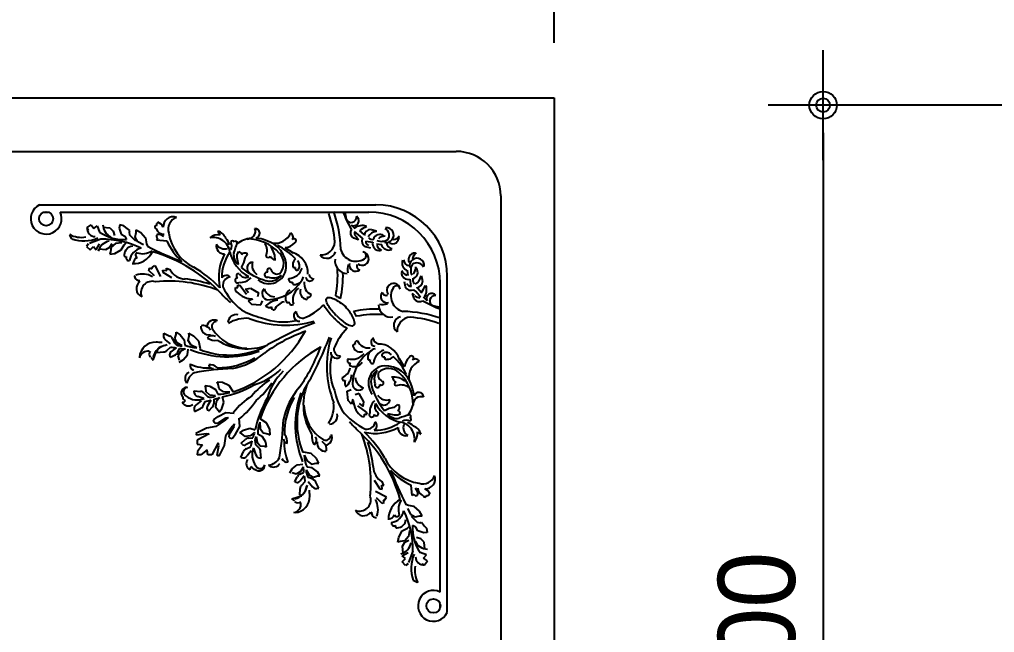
# Model space of a CAD drawing. Header units: millimetres. Extents: x 0 to 21000, y 0 to 5940.
# Drawn here: x 19839.5 to 20016.6, y 1142.3 to 1253.7 of the extents above; entities that cross this region are included whole.
import ezdxf

# ---------------------------------------------------------------- set-up
doc = ezdxf.new("R2010")
doc.units = ezdxf.units.MM
doc.layers.add('DIM', color=7, linetype='Continuous')
doc.styles.add('1', font='')
doc.styles.get('1').set_extended_font_data('Dotum')
doc.dimstyles.new('SAMOO-3', dxfattribs={"dimscale": 300, "dimtxt": 3.0005, "dimasz": 1, "dimexe": 2, "dimexo": 2, "dimgap": 1, "dimtad": 1, "dimdec": 0, "dimdsep": 46, "dimlunit": 6, "dimtxsty": '1', "dimblk1": 'DIMDOT', "dimblk2": 'DIMDOT', "dimsah": 1, "dimcen": 2.5, "dimdle": 1.5, "dimclrd": 8, "dimclre": 8, "dimclrt": 3, "dimadec": 0, "dimazin": 0, "dimtfac": 1, "dimtdec": 0, "dimtix": 1, "dimtmove": 2, "dimatfit": 3, "dimldrblk": 'DIMDOT', "dimfxl": 1, "dimtvp": 1, "dimtolj": 1, "dimtzin": 0, "dimarcsym": 0})

# ---------------------------------------------------------------- blocks, each defined once
blk = doc.blocks.new('DIMDOT')
at = {"color": 0}
blk.add_line((-2, 0), (2, 0), dxfattribs=at)
for radius in [0.5, 0.25]:
    blk.add_circle((0, 0), radius, dxfattribs=at)
blk = doc.blocks.new('*D3101')
at = {"layer": 'Defpoints', "color": 0, "transparency": 16777216}
for p in [(19743.79, 1299.04), (19743.79, 1239.39), (19936.64, 1239.39)]:
    blk.add_point(p, dxfattribs=at)
at = {"layer": 'DIM', "color": 8, "lineweight": -2, "transparency": 16777216}
for p, q in [((19743.79, 1249.39), (19743.79, 1309.04)), ((19936.64, 1249.39), (19936.64, 1309.04)), ((19931.64, 1299.04), (19748.79, 1299.04))]:
    blk.add_line(p, q, dxfattribs=at)
at = {"layer": 'DIM', "color": 8, "lineweight": -2, "transparency": 16777216, "xscale": 5, "yscale": 5, "zscale": 5, "rotation": 180}
blk.add_blockref('DIMDOT', (19743.79, 1299.04), dxfattribs=at)
at = {"layer": 'DIM', "color": 8, "lineweight": -2, "transparency": 16777216, "xscale": 5, "yscale": 5, "zscale": 5}
blk.add_blockref('DIMDOT', (19936.64, 1299.04), dxfattribs=at)
at = {"layer": 'DIM', "color": 3, "transparency": 16777216, "insert": (19840.21, 1311.05), "char_height": 14, "attachment_point": 5, "style": '1'}
blk.add_mtext('\\A1;600', dxfattribs=at)
blk = doc.blocks.new('*D3108')
at = {"layer": 'Defpoints', "color": 0, "transparency": 16777216}
for p in [(20045.14, 1238.09), (19985.49, 1045.23), (20045.14, 1045.23)]:
    blk.add_point(p, dxfattribs=at)
at = {"layer": 'DIM', "color": 8, "lineweight": -2, "transparency": 16777216}
for p, q in [((20035.14, 1238.09), (19975.49, 1238.09)), ((19985.49, 1233.09), (19985.49, 1050.23)), ((20035.14, 1045.23), (19975.49, 1045.23))]:
    blk.add_line(p, q, dxfattribs=at)
at = {"layer": 'DIM', "color": 8, "lineweight": -2, "transparency": 16777216, "xscale": 5, "yscale": 5, "zscale": 5}
for p, rotation in [((19985.49, 1238.09), 90), ((19985.49, 1045.23), 270)]:
    blk.add_blockref('DIMDOT', p, dxfattribs=dict(at, rotation=rotation))
at = {"layer": 'DIM', "color": 3, "transparency": 16777216, "insert": (19973.48, 1141.66), "char_height": 14, "attachment_point": 5, "rotation": 90, "style": '1'}
blk.add_mtext('\\A1;600', dxfattribs=at)

msp = doc.modelspace()

# ---------------------------------------------------------------- linework, layer by layer
at = {"color": 7}
for p, q in [((19742.38, 1239.39), (19936.64, 1239.39)), ((19936.64, 1239.39), (19936.64, 1045.13)), ((19760.18, 1229.68), (19918.84, 1229.68)), ((19926.93, 1221.59), (19926.93, 1062.94)), ((19843.11, 1219.97), (19904.27, 1219.97)), ((19843.96, 1218.67), (19844.74, 1218.67)), ((19846.87, 1218.67), (19902.97, 1218.67)), ((19898.59, 1218.72), (19898.85, 1217.37)), ((19899.81, 1215.54), (19898.85, 1217.37)), ((19851.8, 1215.85), (19852.53, 1216.35)), ((19852.02, 1215.34), (19851.8, 1215.85)), ((19852.53, 1216.35), (19853.03, 1215.66)), ((19853.03, 1215.66), (19853.6, 1216.18)), ((19853.6, 1216.18), (19854.02, 1215.02)), ((19854.66, 1215.92), (19855.95, 1215.77)), ((19855.95, 1215.77), (19856.53, 1215.18)), ((19856.53, 1215.18), (19856.74, 1214.4)), ((19857.71, 1216.33), (19857.63, 1215.75)), ((19857.63, 1215.75), (19857.98, 1214.65)), ((19858.45, 1216.18), (19857.71, 1216.33)), ((19858.8, 1215.83), (19858.45, 1216.18)), ((19859.55, 1215.32), (19858.8, 1215.83)), ((19859.47, 1215.08), (19859.55, 1215.32)), ((19859.55, 1214.49), (19859.47, 1215.08)), ((19860.73, 1215.42), (19861.56, 1214.95)), ((19860.73, 1214.96), (19860.73, 1215.42)), ((19899.87, 1216.24), (19900.43, 1215.67)), ((19901.25, 1215.26), (19902.08, 1214.56)), ((19904.34, 1215.2), (19903.43, 1215.46)), ((19903.85, 1215.06), (19904.34, 1215.2)), ((19849.03, 1213.8), (19848.67, 1214.48)), ((19854.28, 1213.73), (19852.2, 1212.94)), ((19857.98, 1214.65), (19858.65, 1214.26)), ((19858.65, 1214.26), (19858.96, 1213.67)), ((19860.64, 1213.4), (19859.55, 1214.49)), ((19860.5, 1214.12), (19860.73, 1214.96)), ((19861.03, 1213.27), (19860.5, 1214.12)), ((19861.56, 1214.95), (19862.41, 1213.97)), ((19862.41, 1213.97), (19862.56, 1212.91)), ((19864.57, 1213.96), (19864.4, 1213.61)), ((19864.4, 1213.61), (19866.29, 1213.44)), ((19901.12, 1213.6), (19900.23, 1213.92)), ((19900.8, 1214.01), (19901.12, 1213.6)), ((19902.41, 1213.4), (19903.7, 1213.2)), ((19852, 1212.87), (19851.7, 1212.39)), ((19851.7, 1212.39), (19852.34, 1211.79)), ((19852.34, 1211.79), (19852.95, 1212.39)), ((19852.95, 1212.39), (19853.42, 1211.79)), ((19853.42, 1211.79), (19854.02, 1212.87)), ((19853.93, 1211.98), (19855.22, 1211.83)), ((19855.22, 1211.83), (19855.93, 1212.26)), ((19855.93, 1212.26), (19856.32, 1212.96)), ((19856.15, 1212.3), (19856.07, 1211.43)), ((19856.93, 1212.92), (19856.15, 1212.3)), ((19856.85, 1211.16), (19857.99, 1211.79)), ((19858.07, 1213.08), (19856.93, 1212.92)), ((19857.99, 1211.79), (19858.5, 1212.73)), ((19858.5, 1212.73), (19858.85, 1213.08)), ((19862.04, 1212.73), (19861.03, 1213.27)), ((19862.56, 1212.91), (19862.78, 1212.46)), ((19887.74, 1212.23), (19889.25, 1211.28)), ((19903.31, 1212.12), (19902.39, 1212.34)), ((19904.36, 1212.86), (19905.32, 1212.76)), ((19856.07, 1211.43), (19855.91, 1211)), ((19855.91, 1211), (19856.85, 1211.16)), ((19879.06, 1210.96), (19879.33, 1211.47)), ((19879.06, 1210.34), (19879.06, 1210.96)), ((19879.29, 1209.14), (19879.06, 1210.34)), ((19879.33, 1211.47), (19879.8, 1211.23)), ((19879.8, 1211.23), (19879.87, 1210.96)), ((19879.87, 1210.96), (19880.22, 1211.27)), ((19880.22, 1211.27), (19880.77, 1211.27)), ((19880.42, 1210.26), (19880.22, 1209.41)), ((19880.88, 1210.88), (19880.42, 1210.26)), ((19880.77, 1211.27), (19880.88, 1210.88)), ((19863.03, 1208.07), (19863.11, 1208.51)), ((19864.03, 1207.05), (19863.03, 1208.07)), ((19863.11, 1208.51), (19863.55, 1208.37)), ((19863.55, 1208.37), (19863.65, 1208.64)), ((19863.65, 1208.64), (19864.1, 1208.95)), ((19864.1, 1208.95), (19865.15, 1206.96)), ((19865.57, 1208.12), (19866.26, 1208.07)), ((19865.62, 1207.7), (19865.57, 1208.12)), ((19866.21, 1208.46), (19866.93, 1208.16)), ((19866.26, 1208.07), (19866.21, 1208.46)), ((19880.22, 1209.41), (19879.8, 1208.59)), ((19910.11, 1207.11), (19910.01, 1208.07)), ((19867.17, 1206.72), (19865.62, 1207.7)), ((19910.65, 1205.16), (19910.45, 1206.45)), ((19912.31, 1206.6), (19912.45, 1207.1)), ((19912.45, 1207.1), (19912.71, 1206.19)), ((19917.22, 1145.87), (19917.22, 1207.02)), ((19878.69, 1204.55), (19878.8, 1204.96)), ((19878.8, 1204.96), (19879.16, 1204.95)), ((19879.16, 1205.41), (19879.57, 1205.3)), ((19879.16, 1204.95), (19879.16, 1205.41)), ((19879.57, 1205.3), (19880.73, 1203.75)), ((19880.55, 1204.68), (19881.45, 1204.83)), ((19881.14, 1203.99), (19880.55, 1204.68)), ((19881.45, 1204.83), (19882.91, 1203.98)), ((19909.36, 1206.06), (19909.59, 1205.14)), ((19912.51, 1204), (19911.81, 1204.83)), ((19915.92, 1149.62), (19915.92, 1205.72)), ((19881.89, 1202.81), (19881.02, 1202.56)), ((19882.91, 1203.98), (19882.73, 1203.24)), ((19911.25, 1203.55), (19910.85, 1203.87)), ((19910.85, 1203.87), (19911.17, 1202.98)), ((19913.49, 1202.62), (19912.92, 1203.18)), ((19881.02, 1202.56), (19881.68, 1201.94)), ((19881.68, 1201.94), (19883.37, 1201.81)), ((19883.37, 1201.81), (19883.63, 1202.52)), ((19912.79, 1202.56), (19914.62, 1201.6)), ((19915.96, 1201.34), (19914.62, 1201.6)), ((19865.73, 1196.61), (19865.75, 1196.66)), ((19865.75, 1196.66), (19866.83, 1196.13)), ((19867.3, 1195.64), (19867.65, 1194.83)), ((19867.74, 1195.68), (19867.98, 1196.42)), ((19868.17, 1194.88), (19867.74, 1195.68)), ((19867.98, 1196.42), (19868, 1196.83)), ((19868, 1196.83), (19868.72, 1196.37)), ((19868.72, 1196.37), (19869.44, 1195.46)), ((19870.12, 1195.33), (19870.31, 1196.17)), ((19870.31, 1196.17), (19870.29, 1196.63)), ((19870.29, 1196.63), (19871.14, 1196.2)), ((19871.14, 1196.2), (19872.03, 1195.26)), ((19866.31, 1194.51), (19865.18, 1194.17)), ((19866.93, 1194.72), (19866.01, 1195.47)), ((19866.3, 1193.52), (19866.93, 1194.13)), ((19867.96, 1193.99), (19867.02, 1193.25)), ((19869.05, 1194.36), (19868.17, 1194.88)), ((19868.29, 1193.21), (19868.59, 1193.88)), ((19869.63, 1193.82), (19868.74, 1193.3)), ((19869.44, 1195.46), (19869.54, 1194.5)), ((19870.68, 1194.49), (19870.12, 1195.33)), ((19871.72, 1194), (19870.68, 1194.49)), ((19872.03, 1195.26), (19872.3, 1193.84)), ((19863.43, 1192.31), (19863.79, 1191.76)), ((19863.79, 1191.76), (19864.37, 1193.47)), ((19864.48, 1193.17), (19865.69, 1193.25)), ((19864.48, 1193.22), (19864.48, 1193.17)), ((19866.82, 1192.49), (19866.9, 1192.3)), ((19866.9, 1192.3), (19867.82, 1192.73)), ((19868.74, 1193.3), (19868.3, 1192.52)), ((19868.3, 1192.52), (19868.53, 1191.77)), ((19869.27, 1191.81), (19870.01, 1192.72)), ((19870.01, 1192.72), (19870.12, 1193.73)), ((19868.54, 1191.36), (19869.27, 1191.81)), ((19909.48, 1190.49), (19908.53, 1192)), ((19873.23, 1187.16), (19874.07, 1187)), ((19873.36, 1186.76), (19873.23, 1187.16)), ((19873.42, 1185.99), (19873.36, 1186.76)), ((19874.07, 1187), (19875.09, 1186.41)), ((19875.62, 1187.4), (19875.43, 1187.82)), ((19875.43, 1187.82), (19876.38, 1187.73)), ((19875.76, 1186.55), (19875.62, 1187.4)), ((19876.38, 1187.73), (19877.56, 1187.19)), ((19877.56, 1187.19), (19878.34, 1185.98)), ((19871.21, 1186.11), (19871.21, 1186.16)), ((19871.21, 1186.16), (19872.41, 1186.07)), ((19873.02, 1184.8), (19871.89, 1185.15)), ((19873.02, 1185.79), (19873.65, 1185.17)), ((19874.11, 1185.41), (19873.42, 1185.99)), ((19875.13, 1185.25), (19874.11, 1185.41)), ((19875.09, 1186.41), (19875.53, 1185.56)), ((19875.87, 1184.97), (19875.23, 1184.16)), ((19876.59, 1185.98), (19875.76, 1186.55)), ((19876.63, 1184.08), (19876.36, 1185.06)), ((19877.74, 1185.91), (19876.59, 1185.98)), ((19899.06, 1186.12), (19899.77, 1186.39)), ((19899.19, 1184.43), (19899.06, 1186.12)), ((19901.23, 1185.67), (19900.49, 1185.48)), ((19902.07, 1184.2), (19901.23, 1185.67)), ((19872.53, 1184.37), (19871.6, 1183.64)), ((19872.89, 1183.45), (19873.25, 1184.25)), ((19874.25, 1184.5), (19873.65, 1183.46)), ((19873.9, 1182.54), (19874.59, 1183.29)), ((19874.85, 1183.9), (19874.88, 1184.64)), ((19875.23, 1184.16), (19875.12, 1183.26)), ((19875.12, 1183.26), (19875.6, 1182.65)), ((19876.28, 1182.96), (19876.63, 1184.08)), ((19899.81, 1183.77), (19899.19, 1184.43)), ((19900.05, 1184.65), (19899.81, 1183.77)), ((19902.55, 1182.32), (19901, 1183.48)), ((19901.23, 1183.89), (19901.93, 1183.3)), ((19901.93, 1183.3), (19902.07, 1184.2)), ((19907.51, 1183.17), (19906.66, 1182.98)), ((19908.13, 1183.64), (19907.51, 1183.17)), ((19908.52, 1183.52), (19908.13, 1183.64)), ((19908.52, 1182.98), (19908.52, 1183.52)), ((19871.31, 1182.5), (19871.33, 1182.45)), ((19871.33, 1182.45), (19872.42, 1182.97)), ((19873.75, 1182.68), (19873.9, 1182.54)), ((19874.77, 1180.91), (19875.57, 1181.49)), ((19875.57, 1181.49), (19876.97, 1182.27)), ((19875.6, 1182.65), (19875.77, 1182.28)), ((19875.77, 1182.28), (19876.28, 1182.96)), ((19876.97, 1182.27), (19878.49, 1182.14)), ((19901.79, 1181.44), (19902.2, 1181.55)), ((19902.2, 1181.91), (19902.66, 1181.92)), ((19902.2, 1181.55), (19902.2, 1181.91)), ((19902.66, 1181.92), (19902.55, 1182.32)), ((19906.66, 1182.98), (19905.84, 1182.55)), ((19906.38, 1182.04), (19907.59, 1181.81)), ((19907.59, 1181.81), (19908.21, 1181.81)), ((19908.21, 1182.63), (19908.52, 1182.98)), ((19908.48, 1182.55), (19908.21, 1182.63)), ((19908.21, 1181.81), (19908.72, 1182.08)), ((19908.72, 1182.08), (19908.48, 1182.55)), ((19875.19, 1179.68), (19873.47, 1179.42)), ((19874.86, 1180.46), (19874.77, 1180.91)), ((19875.06, 1180.26), (19874.86, 1180.46)), ((19875.51, 1180.33), (19875.06, 1180.26)), ((19876.93, 1180.9), (19875.19, 1179.68)), ((19875.51, 1180.33), (19876.97, 1181.27)), ((19876.93, 1180.9), (19877.45, 1181.33)), ((19878.15, 1179.68), (19876.93, 1177.94)), ((19876.97, 1181.27), (19877.45, 1181.33)), ((19877.57, 1178.26), (19878.51, 1179.72)), ((19878.15, 1179.68), (19878.58, 1180.2)), ((19878.51, 1179.72), (19878.58, 1180.2)), ((19878.74, 1178.33), (19879.52, 1179.72)), ((19879.52, 1179.72), (19879.39, 1181.24)), ((19883.16, 1180.49), (19883.23, 1179.34)), ((19884.44, 1180.31), (19883.22, 1181.09)), ((19884.98, 1179.13), (19884.44, 1180.31)), ((19873.47, 1179.42), (19871.53, 1178.45)), ((19871.53, 1178.45), (19871.72, 1178.16)), ((19871.72, 1178.16), (19873.41, 1178.45)), ((19873.96, 1178.35), (19871.79, 1177.19)), ((19873.41, 1178.45), (19873.96, 1178.35)), ((19876.93, 1177.94), (19876.67, 1176.22)), ((19877.57, 1178.26), (19877.51, 1177.81)), ((19878.16, 1177.52), (19878.74, 1178.33)), ((19879.52, 1178.52), (19880.21, 1179.03)), ((19879.9, 1178.36), (19879.52, 1178.52)), ((19880.51, 1177.87), (19879.9, 1178.36)), ((19880.21, 1179.03), (19881.33, 1179.38)), ((19881.4, 1177.98), (19880.51, 1177.87)), ((19881.33, 1179.38), (19882.31, 1179.11)), ((19882.22, 1178.62), (19881.4, 1177.98)), ((19882.5, 1177.89), (19882.66, 1176.87)), ((19883.66, 1177.84), (19882.81, 1178.28)), ((19883.23, 1179.34), (19883.79, 1178.52)), ((19883.79, 1178.52), (19884.65, 1178.37)), ((19884.65, 1178.37), (19885.07, 1178.19)), ((19885.07, 1178.19), (19884.98, 1179.13)), ((19871.79, 1177.19), (19871.79, 1176.47)), ((19871.79, 1176.47), (19872.73, 1176.34)), ((19872.73, 1176.34), (19871.82, 1175.18)), ((19875.6, 1176.71), (19874.43, 1174.54)), ((19875.41, 1174.47), (19875.7, 1176.16)), ((19875.7, 1176.16), (19875.6, 1176.71)), ((19876.67, 1176.22), (19875.7, 1174.28)), ((19877.51, 1177.81), (19877.7, 1177.61)), ((19877.7, 1177.61), (19878.16, 1177.52)), ((19879.79, 1176.65), (19880.53, 1177.34)), ((19879.93, 1176.51), (19879.79, 1176.65)), ((19881.75, 1177), (19880.71, 1176.41)), ((19881.15, 1177.6), (19881.88, 1177.63)), ((19883.04, 1175.78), (19882.41, 1176.4)), ((19882.66, 1176.87), (19883.24, 1176.17)), ((19883.24, 1176.17), (19884.01, 1176.12)), ((19884.25, 1176.83), (19883.66, 1177.84)), ((19884.01, 1176.12), (19884.4, 1175.98)), ((19884.4, 1175.98), (19884.25, 1176.83)), ((19871.82, 1175.18), (19871.77, 1174.52)), ((19872.43, 1174.57), (19871.77, 1174.52)), ((19873.59, 1175.48), (19872.43, 1174.57)), ((19873.72, 1174.54), (19873.59, 1175.48)), ((19874.43, 1174.54), (19873.72, 1174.54)), ((19875.7, 1174.28), (19875.41, 1174.47)), ((19879.7, 1174.08), (19880.22, 1175.17)), ((19880.7, 1175.64), (19881.5, 1176)), ((19881.62, 1175.28), (19880.89, 1174.35)), ((19882.04, 1175.78), (19882.39, 1174.64)), ((19883.41, 1173.96), (19883.32, 1175.17)), ((19892.5, 1174.78), (19891.09, 1175.06)), ((19891.25, 1174.47), (19891.74, 1173.43)), ((19893.44, 1173.89), (19892.5, 1174.78)), ((19879.75, 1174.06), (19879.7, 1174.08)), ((19883.36, 1173.96), (19883.41, 1173.96)), ((19889.06, 1172.02), (19889.96, 1172.76)), ((19889.96, 1172.76), (19890.98, 1172.87)), ((19891.74, 1173.43), (19892.57, 1172.87)), ((19892.57, 1172.87), (19893.42, 1173.06)), ((19893.42, 1173.06), (19893.88, 1173.04)), ((19893.88, 1173.04), (19893.44, 1173.89)), ((19888.61, 1171.29), (19889.06, 1172.02)), ((19889.76, 1171.05), (19889.02, 1171.28)), ((19890.55, 1171.49), (19889.76, 1171.05)), ((19890.46, 1171.04), (19891.13, 1171.34)), ((19891.07, 1172.39), (19890.55, 1171.49)), ((19891.6, 1171.81), (19892.13, 1170.92)), ((19892.7, 1172.19), (19891.75, 1172.29)), ((19892.13, 1170.92), (19892.93, 1170.49)), ((19893.62, 1171.47), (19892.7, 1172.19)), ((19894.08, 1170.75), (19893.62, 1171.47)), ((19889.55, 1169.65), (19889.98, 1170.57)), ((19889.73, 1169.57), (19889.55, 1169.65)), ((19891.24, 1170.71), (19890.5, 1169.77)), ((19890.77, 1169.05), (19891.38, 1169.69)), ((19891.76, 1169.06), (19891.42, 1167.93)), ((19891.97, 1169.68), (19892.71, 1168.76)), ((19892.89, 1170.05), (19892.08, 1170.4)), ((19892.93, 1170.49), (19893.67, 1170.73)), ((19893.91, 1168.5), (19893.37, 1169.59)), ((19893.67, 1170.73), (19894.08, 1170.75)), ((19903.96, 1169.93), (19904.95, 1168.37)), ((19905.37, 1168.32), (19905.32, 1169.01)), ((19905.32, 1169.01), (19905.71, 1168.96)), ((19905.71, 1168.96), (19905.4, 1169.69)), ((19910.86, 1167.16), (19910.69, 1169.04)), ((19890.42, 1167.24), (19890.5, 1168.44)), ((19890.47, 1167.23), (19890.42, 1167.24)), ((19893.86, 1168.48), (19893.91, 1168.5)), ((19906.2, 1166.85), (19904.21, 1167.91)), ((19904.95, 1168.37), (19905.37, 1168.32)), ((19911.2, 1167.33), (19910.86, 1167.16)), ((19889, 1166.54), (19890.72, 1167.12)), ((19889.55, 1166.18), (19889, 1166.54)), ((19904.3, 1166.79), (19905.32, 1165.78)), ((19905.32, 1165.78), (19905.76, 1165.86)), ((19905.61, 1166.3), (19905.89, 1166.4)), ((19905.76, 1165.86), (19905.61, 1166.3)), ((19905.89, 1166.4), (19906.2, 1166.85)), ((19910.16, 1165.32), (19909.71, 1165.53)), ((19909.98, 1164.79), (19910.51, 1163.78)), ((19911.22, 1165.16), (19910.16, 1165.32)), ((19910.51, 1163.78), (19911.37, 1163.26)), ((19912.2, 1164.31), (19911.22, 1165.16)), ((19912.67, 1163.48), (19912.2, 1164.31)), ((19910.64, 1163.4), (19911.74, 1162.3)), ((19911.37, 1163.26), (19912.21, 1163.48)), ((19911.74, 1162.3), (19912.33, 1162.22)), ((19912.21, 1163.48), (19912.67, 1163.48)), ((19912.33, 1162.22), (19912.56, 1162.3)), ((19912.56, 1162.3), (19913.07, 1161.56)), ((19908.41, 1159.61), (19909.03, 1160.74)), ((19909.03, 1160.74), (19909.98, 1161.25)), ((19909.98, 1161.25), (19910.33, 1161.6)), ((19910.33, 1160.82), (19910.17, 1159.68)), ((19911.51, 1161.4), (19910.92, 1161.71)), ((19911.9, 1160.73), (19911.51, 1161.4)), ((19912.99, 1160.38), (19911.9, 1160.73)), ((19913.58, 1160.46), (19912.99, 1160.38)), ((19913.07, 1161.56), (19913.43, 1161.2)), ((19913.43, 1161.2), (19913.58, 1160.46)), ((19908.25, 1158.67), (19908.41, 1159.61)), ((19908.68, 1158.82), (19908.25, 1158.67)), ((19909.54, 1158.9), (19908.68, 1158.82)), ((19909.07, 1157.98), (19909.5, 1158.68)), ((19909.5, 1158.68), (19910.21, 1159.07)), ((19910.17, 1159.68), (19909.54, 1158.9)), ((19912.43, 1159.28), (19911.65, 1159.5)), ((19913.02, 1158.7), (19912.43, 1159.28)), ((19913.17, 1157.41), (19913.02, 1158.7)), ((19909.04, 1156.17), (19910.11, 1156.77)), ((19909.23, 1156.68), (19909.07, 1157.98)), ((19910.98, 1157.03), (19910.19, 1154.96)), ((19913.43, 1156.35), (19912.27, 1156.77)), ((19909.64, 1155.7), (19909.04, 1156.17)), ((19909.04, 1155.09), (19909.64, 1155.7)), ((19909.64, 1154.45), (19909.04, 1155.09)), ((19912.9, 1155.79), (19913.43, 1156.35)), ((19913.6, 1155.29), (19912.9, 1155.79)), ((19913.1, 1154.55), (19913.6, 1155.29)), ((19910.11, 1154.75), (19909.64, 1154.45)), ((19912.59, 1154.77), (19913.1, 1154.55)), ((19911.05, 1151.78), (19911.73, 1151.42)), ((19915.92, 1146.71), (19915.92, 1147.49))]:
    msp.add_line(p, q, dxfattribs=at)
for points in [[(19897.1, 1199.86, -0.025461), (19896.25, 1200.76, -0.042817), (19895.59, 1201.68, -0.085124), (19895.22, 1202.64, -0.237745), (19895.32, 1203.02, -0.237745)], [(19895.32, 1203.02, -0.237745), (19895.69, 1203.16, -0.085124), (19896.68, 1202.88, -0.042817), (19897.66, 1202.31, -0.027703), (19898.72, 1201.48, -0.031588)], [(19896.96, 1203.46, -0.035102), (19897.85, 1202.96, -0.031588)], [(19896.66, 1199.39, -0.025461), (19895.76, 1200.34, -0.042817), (19895.03, 1201.35, -0.03531), (19894.8, 1201.82, -0.237745)], [(19900.27, 1198.08, 0.237745), (19900.4, 1198.44, 0.085124), (19900.13, 1199.43, 0.042817), (19899.56, 1200.42, 0.027703), (19898.72, 1201.48, 0.031588)], [(19896.64, 1199.41, 0.025461), (19897.58, 1198.51, 0.042817), (19898.6, 1197.78, 0.03531), (19899.06, 1197.55, 0.237745)], [(19897.1, 1199.86, 0.025461), (19898, 1199, 0.042817), (19898.93, 1198.34, 0.085124), (19899.89, 1197.97, 0.237745), (19900.27, 1198.08, 0.237745)], [(19900.71, 1199.71, 0.035102), (19900.21, 1200.6, 0.031588)]]:
    msp.add_lwpolyline(points, format="xyb", dxfattribs=at)
for centre in [(19844.35, 1217.45), (19914.7, 1147.1)]:
    msp.add_circle(centre, 1.28, dxfattribs=at)
for centre, radius, start, end in [((19918.84, 1221.59), 8.09, 0, 90), ((19844.35, 1217.45), 2.8, 116.1349, 25.8376), ((19876.24, 1211.48), 21.62, 1.212, 19.6216), ((19905.87, 1221.09), 7.94, 197.7452, 209.0467), ((19902.97, 1205.72), 12.95, 0, 90), ((19904.27, 1207.02), 12.95, 0, 90), ((19863.94, 1215.15), 1.83, 24.1821, 67.059), ((19867.41, 1215.99), 1.8, 70.5153, 182.8523), ((19868.84, 1215.52), 2.32, 110.9783, 197.1326), ((19876.24, 1211.48), 20.65, 4.8554, 19.6216), ((19899.75, 1217.77), 0.987, 204.0933, 6.4847), ((19900.21, 1217.11), 0.936, 240.8899, 56.0813), ((19853.23, 1215.66), 1.44, 172.2814, 272.1843), ((19857.27, 1216.47), 2.62, 182.2015, 243.8437), ((19864.4, 1215.91), 0.291, 81.9221, 260.3943), ((19865.79, 1216.15), 1.53, 200.0008, 269.1854), ((19864.78, 1216.41), 0.374, 111.7374, 215.3897), ((19874.95, 1213.08), 2.2, 20.0746, 74.2899), ((19877.76, 1216.2), 2.43, 204.3993, 222.8438), ((19880.95, 1215.18), 1.42, 265.6823, 20.662), ((19882.26, 1214.79), 0.892, 286.3439, 88.7078), ((19900.84, 1214.91), 1.21, 148.4039, 235.9001), ((19901.83, 1213.5), 2.71, 74.4346, 123.2657), ((19893.88, 1206), 11.2, 44.9431, 54.5899), ((19907.45, 1205.81), 11.31, 115.5494, 123.263), ((19903.36, 1214.3), 1.21, 88.669, 176.1652), ((19904.62, 1213.26), 1.96, 98.1679, 153.0876), ((19906.16, 1214.47), 1.34, 255.0183, 96.201), ((19905.31, 1214.43), 1.37, 324.1101, 63.5296), ((19850.77, 1218.66), 4.6, 241.4769, 280.1984), ((19851.19, 1219.75), 6.33, 250.0111, 293.9117), ((19856.34, 1210.83), 2.62, 102.4074, 164.0496), ((19858.48, 1221.62), 7.96, 235.9955, 273.4798), ((19854.48, 1197.51), 16.22, 63.9571, 90.712), ((19864.74, 1214.29), 0.374, 139.3955, 243.0478), ((19864.58, 1212.78), 1.83, 51.8402, 94.7171), ((19876.04, 1217.66), 10.63, 203.355, 228.6425), ((19874.94, 1216.15), 8.42, 188.9771, 243.3393), ((19875.68, 1212.02), 2.54, 83.4225, 128.9605), ((19874.66, 1210.92), 3.13, 10.2269, 100.5412), ((19875.22, 1212.04), 2.54, 15.6627, 45.0708), ((19878.22, 1213.12), 0.316, 10.7843, 169.2157), ((19878.8, 1213.07), 0.283, 358.5043, 157.3062), ((19882.18, 1208.72), 5.22, 96.7406, 127.268), ((19880.88, 1205.85), 7.92, 42.6281, 90.2708), ((19882.18, 1208.72), 5.22, 66.5207, 86.444), ((19882.97, 1208.67), 5.01, 358.3117, 75.0024), ((19885.9, 1216.13), 3.15, 262.0313, 336.3862), ((19888.36, 1214.13), 0.853, 327.3759, 59.9667), ((19889.38, 1213.45), 0.383, 292.3509, 143.3991), ((19901.36, 1214.93), 1.01, 177.29, 234.8932), ((19902.9, 1213.39), 1.21, 154.3454, 241.8416), ((19903.41, 1213.46), 1.01, 183.2315, 240.8347), ((19903.62, 1214.63), 0.945, 219.0615, 285.5087), ((19904.96, 1213.41), 1.2, 50.6066, 165.8247), ((19905.31, 1215.55), 2.21, 246.7439, 300.7521), ((19905.79, 1212.74), 1.52, 84.2323, 135.159), ((19907.26, 1214.11), 1.2, 245.1013, 0.3194), ((19907.26, 1215.18), 1.52, 275.7669, 326.6936), ((19860.21, 1210.78), 1.69, 96.1517, 176.6244), ((19862.17, 1209.45), 2.7, 102.1622, 171.1543), ((19861.85, 1214.27), 3.17, 251.8105, 303.1657), ((19889.77, 1264.71), 58.82, 242.6747, 249.3402), ((19876.68, 1212.48), 1.43, 167.0054, 273.3531), ((19876.78, 1213.73), 1.75, 212.1277, 287.7292), ((19876.53, 1212.5), 1.54, 333.8119, 26.1881), ((19844.32, 1223.87), 36.4, 339.6817, 342.7185), ((19881.85, 1211.59), 2.64, 339.208, 30.5632), ((19882.75, 1210.18), 3.19, 354.2388, 41.2622), ((19882.07, 1203.36), 10.17, 41.9156, 64.7543), ((19887.42, 1215.08), 2.9, 277.1255, 316.6946), ((19894.28, 1213.4), 2.53, 266.3369, 356.2035), ((19900.64, 1212.58), 2.86, 192.9158, 302.018), ((19904.86, 1212.88), 1.2, 164.686, 279.9041), ((19905.91, 1213.06), 1.52, 195.3517, 246.2783), ((19906.63, 1213.22), 1.46, 197.5168, 290.6716), ((19907.24, 1213.11), 1.07, 185.9877, 269.4816), ((19858.79, 1210.81), 0.274, 164.4273, 309.2973), ((19859.37, 1210.33), 0.487, 146.335, 286.7171), ((19860.21, 1213.12), 3.83, 266.8414, 333.9325), ((19861.33, 1209.31), 1.15, 111.5965, 180.5644), ((19861.06, 1210.83), 0.471, 115.5076, 250.3931), ((19856.35, 1185.36), 27.08, 42.5495, 74.3503), ((19884.35, 1206.86), 8.66, 151.0621, 192.9991), ((19884.46, 1206.79), 8.19, 145.091, 180.559), ((19884.17, 1212.76), 6.56, 191.3311, 242.4869), ((19880.43, 1210.81), 2.02, 167.7721, 235.6477), ((19884.68, 1210.8), 0.393, 202.905, 337.7905), ((19885.96, 1210.97), 0.961, 198.9939, 267.9618), ((19884.82, 1209.32), 2.68, 316.9749, 45.0178), ((19887.93, 1207.5), 3.99, 357.9715, 72.6463), ((19890.46, 1209.14), 1.31, 129.5735, 184.0842), ((19889.21, 1208.92), 1.19, 324.4574, 49.5474), ((19895.37, 1211.81), 1.56, 217.1435, 346.747), ((19899.09, 1209.75), 2.27, 171.1982, 268.5296), ((19901.73, 1210.2), 1.22, 230.4125, 81.4628), ((19901.84, 1210.74), 0.665, 298.1839, 84.2619), ((19910.47, 1209.39), 1.46, 159.3284, 252.4832), ((19910.36, 1209.99), 1.07, 180.5184, 264.0123), ((19911.36, 1210.01), 1.2, 89.6806, 204.8987), ((19911.71, 1208.92), 1.34, 353.799, 194.9817), ((19912.43, 1210.01), 1.52, 123.3064, 174.2331), ((19869.84, 1209.97), 3.49, 211.5146, 266.213), ((19861.56, 1191.47), 19.66, 43.1277, 60.7481), ((19887.75, 1218.14), 12.43, 230.1944, 253.9507), ((19881.98, 1208.46), 1.13, 97.1487, 234.7715), ((19883.77, 1209.01), 2.02, 163.2603, 235.6895), ((19884.82, 1208.81), 3.17, 231.2028, 354.8429), ((19884.88, 1208.01), 0.402, 55.751, 226.0613), ((19886.3, 1208.62), 1.22, 192.8451, 292.9638), ((19888.26, 1209.28), 2.7, 273.8511, 342.8432), ((19889.48, 1208.91), 0.349, 156.8289, 296.3792), ((19889.92, 1208.43), 0.331, 149.4765, 321.5614), ((19876.66, 1207.27), 20.65, 349.379, 3.027), ((19904.26, 1208.19), 5.14, 169.3404, 186.087), ((19900.56, 1209.03), 1.14, 166.8543, 311.6981), ((19901.44, 1208.84), 0.672, 155.3425, 259.3491), ((19910.31, 1208.67), 1.52, 203.7217, 254.6483), ((19912.8, 1208.06), 2.21, 149.2479, 203.2561), ((19911.68, 1208.06), 1.37, 26.4704, 125.8899), ((19910.66, 1207.71), 1.2, 284.1753, 39.3934), ((19909.98, 1208.54), 1.52, 314.841, 5.7677), ((19861.22, 1207.02), 0.794, 171.5294, 280.0216), ((19861.89, 1203.83), 3.56, 60.0636, 110.1315), ((19860.03, 1207.29), 1.69, 309.1667, 321.891), ((19866.5, 1181.18), 25.54, 72.7187, 83.2278), ((19877.09, 1206.19), 0.97, 45, 149.55), ((19878.01, 1205.31), 1.58, 98.6325, 187.9618), ((19879.12, 1206.25), 0.455, 90.5277, 309.3483), ((19879.31, 1207.06), 0.402, 70.4945, 240.8049), ((19879.63, 1208.55), 2.66, 265.1513, 317.1494), ((19880.53, 1208), 1.22, 207.5887, 300.2948), ((19884.49, 1207.28), 0.455, 75.7841, 294.6047), ((19884.98, 1208.73), 2.62, 255.2564, 324.7522), ((19885.57, 1209.37), 2.66, 250.4077, 305.8525), ((19888.89, 1206.4), 0.487, 158.2883, 298.6704), ((19889.42, 1207.2), 1.69, 268.381, 348.8537), ((19892.28, 1206.88), 0.761, 184.5787, 340.9239), ((19893.17, 1207.64), 1.16, 194.8776, 254.3105), ((19876.66, 1207.27), 21.62, 348.5121, 0.9324), ((19910.13, 1207.61), 1.2, 170.0959, 285.314), ((19911.88, 1206.37), 0.945, 164.4913, 230.9385), ((19910.51, 1207.37), 1.96, 296.9124, 351.8321), ((19862.32, 1204.76), 1.59, 125.862, 247.92), ((19863.6, 1204.05), 2.03, 73.0724, 202.1314), ((19866.61, 1181.21), 24.9, 68.9644, 95.5584), ((19887.3, 1210.35), 12.06, 205.8547, 231.7216), ((19881.78, 1206.66), 3.75, 214.2845, 268.5791), ((19884.7, 1203.86), 1.13, 129.3279, 266.9506), ((19885.92, 1205.28), 2.02, 195.4394, 267.8686), ((19884.49, 1210.17), 7.43, 271.1783, 327.5828), ((19889.51, 1203.08), 1.69, 121.3528, 201.8255), ((19889.32, 1205.79), 0.274, 135.7082, 280.5781), ((19891.85, 1202.7), 2.7, 127.3634, 196.3555), ((19891.85, 1204.17), 1.37, 159.3027, 247.0221), ((19893.41, 1205.65), 2.19, 171.4783, 245.2801), ((19907.45, 1204.48), 1.22, 8.5372, 219.5875), ((19909.83, 1203.39), 2.86, 147.982, 257.0842), ((19907.99, 1204.59), 0.665, 5.7381, 151.8161), ((19910.63, 1205.65), 1.21, 208.1584, 295.6546), ((19910.71, 1206.17), 1.01, 209.1653, 266.7685), ((19903.24, 1196.63), 11.2, 35.4101, 45.0569), ((19911.55, 1206.11), 1.21, 273.8348, 1.331), ((19903.05, 1210.21), 11.31, 326.737, 334.4506), ((19910.75, 1204.58), 2.71, 326.7343, 15.5654), ((19886.84, 1213.43), 14.37, 222.4794, 231.2016), ((19891.57, 1203.09), 0.304, 215.9037, 30.0716), ((19892.04, 1203.64), 0.453, 242.2339, 2.2136), ((19906.28, 1203.31), 1.14, 138.3019, 283.1457), ((19906.09, 1204.19), 0.672, 190.6509, 294.6575), ((19912.15, 1203.59), 1.21, 214.0999, 301.5961), ((19912.18, 1204.11), 1.01, 215.1068, 272.71), ((19914.36, 1202.96), 0.936, 33.9187, 209.1101), ((19915.02, 1202.5), 0.987, 83.5153, 245.9067), ((19886.84, 1213.43), 14.37, 240.8077, 256.4612), ((19886.59, 1199.45), 3.19, 93.2359, 140.2592), ((19884.9, 1202.29), 0.961, 226.5362, 295.5041), ((19885.67, 1201.27), 0.393, 156.7075, 291.593), ((19888.22, 1199.8), 2.64, 103.9349, 155.2901), ((19888.21, 1202.49), 0.274, 189.6284, 334.4984), ((19888.94, 1202.3), 0.487, 171.5361, 311.9183), ((19887.39, 1209.05), 10.36, 291.0231, 315.678), ((19904.52, 1179.42), 21.62, 89.0676, 101.4879), ((19907, 1201.84), 2.27, 181.4704, 278.8018), ((19905.44, 1207.01), 5.14, 263.913, 280.6596), ((19918.34, 1208.62), 7.94, 240.9533, 252.2548), ((19878.89, 1198.48), 1.54, 77.1118, 175.9931), ((19880.7, 1193.51), 5.85, 84.7185, 123.354), ((19887.86, 1216.44), 18.34, 248.8387, 286.4547), ((19887.39, 1209.05), 10.36, 247.8155, 283.6094), ((19890.38, 1199.84), 1.03, 131.5681, 273.7129), ((19890.97, 1200.58), 1.21, 179.2876, 276.8658), ((19904.52, 1179.42), 20.65, 86.973, 100.621), ((19909.06, 1198.12), 1.56, 103.253, 232.8565), ((19910.65, 1197.04), 2.53, 93.7965, 183.6631), ((19908.73, 1178.99), 21.62, 70.3784, 88.788), ((19908.73, 1178.99), 20.65, 70.3784, 85.1446), ((19873.95, 1197.83), 1.5, 175.1306, 278.8329), ((19872.82, 1196.49), 1.55, 27.8574, 102.0325), ((19874.91, 1197.62), 1.42, 66.7187, 169.1239), ((19875.39, 1197.84), 0.956, 97.8341, 201.2899), ((19880.91, 1201.5), 7.56, 211.9869, 269.173), ((19916.16, 1138.41), 64.4, 110.9299, 120.5015), ((19906.3, 1190.14), 10.36, 134.322, 158.9769), ((19866.62, 1196.22), 0.971, 156.1734, 230.9458), ((19866.41, 1195.25), 0.971, 23.3587, 63.7666), ((19874.5, 1195.12), 1.09, 57.3569, 144.077), ((19875.06, 1197.99), 2.64, 237.7891, 278.1402), ((19870.52, 1208.49), 23.84, 289.1539, 331.0581), ((19901.17, 1169.57), 29.08, 109.4104, 126.1654), ((19835.66, 1218.91), 64.4, 329.4985, 339.0701), ((19913.69, 1190.61), 18.34, 163.5453, 201.1613), ((19904.13, 1195.03), 0.761, 109.0761, 265.4213), ((19904.89, 1195.92), 1.16, 195.6895, 255.1224), ((19864.18, 1192.11), 2.89, 86.8328, 176.0548), ((19866.5, 1191.68), 2.79, 97.9328, 167.0881), ((19863.29, 1163.29), 31.73, 86.1896, 88.0966), ((19865.45, 1193.24), 0.971, 106.4919, 181.2644), ((19873.64, 1238.65), 45.02, 261.4304, 262.7469), ((19868.84, 1196.05), 1.71, 225.6031, 277.1692), ((19869.85, 1206.25), 12.44, 264.1993, 269.0202), ((19872, 1200.27), 6.28, 246.8678, 267.3974), ((19877.65, 1207.3), 14.62, 248.1509, 293.4954), ((19880.89, 1204.01), 10.19, 238.0499, 290.7446), ((19905.74, 1173.27), 23.84, 118.9419, 160.8461), ((19866.82, 1203.92), 29.08, 323.8346, 340.5896), ((19897.83, 1193.73), 1.21, 173.1342, 270.7124), ((19900.34, 1194.32), 0.304, 59.9284, 234.0963), ((19901.42, 1194.61), 1.37, 202.9779, 290.6973), ((19900.89, 1194.79), 0.453, 87.7864, 207.7661), ((19902.9, 1196.16), 2.19, 204.7199, 278.5217), ((19904.45, 1192.17), 1.69, 101.1463, 181.619), ((19904.74, 1190.69), 3.99, 17.3537, 92.0285), ((19862.88, 1191.76), 1.63, 83.148, 167.5322), ((19863.98, 1192.84), 0.914, 144.2461, 215.7539), ((19865.63, 1194.22), 0.971, 273.6711, 314.079), ((19867.42, 1192.74), 0.648, 128.2173, 202.9897), ((19867.4, 1193.61), 0.971, 295.3965, 335.8044), ((19877.21, 1209.77), 17.4, 247.4107, 289.6289), ((19875.63, 1203.46), 13.08, 269.0595, 300.3747), ((19875.61, 1202.89), 12.94, 281.6066, 310.4973), ((19906.3, 1190.14), 10.36, 166.3906, 202.1845), ((19897.09, 1193.14), 1.03, 176.2871, 318.4319), ((19899.95, 1194.61), 2.7, 253.6445, 322.6366), ((19907.41, 1187.24), 7.43, 122.4172, 178.8217), ((19903.03, 1192.07), 0.274, 169.4219, 314.2918), ((19906.52, 1191.01), 2.7, 107.1568, 176.1489), ((19905.68, 1192.67), 0.331, 128.4386, 300.5235), ((19906.17, 1191.96), 1.19, 40.4526, 125.5426), ((19906.16, 1192.23), 0.349, 153.6208, 293.1711), ((19906.39, 1193.22), 1.31, 265.9158, 320.4265), ((19900.61, 1184.82), 10.17, 25.2457, 48.0844), ((19912.33, 1190.17), 2.9, 133.3054, 172.8745), ((19910.7, 1192.14), 0.383, 306.6009, 157.6491), ((19871.44, 1190.86), 0.966, 167.0562, 250.7258), ((19873.83, 1198.56), 8.23, 246.4724, 273.6133), ((19874.15, 1189.01), 1.91, 48.7159, 97.9456), ((19874.66, 1191.01), 0.78, 188.5924, 273.6133), ((19897.04, 1190.97), 2.64, 294.7099, 346.0651), ((19899.55, 1191.69), 0.487, 138.0817, 278.4639), ((19899.74, 1190.96), 0.274, 115.5016, 260.3716), ((19900.32, 1192.26), 1.69, 248.1745, 328.6472), ((19906.06, 1187.57), 3.17, 95.1571, 218.7972), ((19903.65, 1191.64), 0.487, 151.3296, 291.7117), ((19905.92, 1185.72), 5.01, 14.9976, 91.6883), ((19913.38, 1188.65), 3.15, 113.6138, 187.9687), ((19911.38, 1191.11), 0.853, 30.0333, 122.6241), ((19870.96, 1188.38), 1.38, 121.3134, 216.5185), ((19872.52, 1187.14), 2.63, 118.0089, 172.4736), ((19880.14, 1140.12), 50.14, 92.2009, 100.1646), ((19879.05, 1198.13), 11.28, 285.9454, 314.8521), ((19895.38, 1181.8), 11.28, 135.1479, 164.0546), ((19898.52, 1188.42), 0.393, 158.407, 293.2925), ((19896.7, 1189.34), 3.19, 309.7408, 356.7641), ((19902.53, 1188.68), 2.02, 182.1314, 254.5606), ((19905.98, 1187.74), 2.62, 125.2478, 194.7436), ((19906.62, 1188.32), 2.66, 144.1475, 199.5923), ((19905.87, 1189.05), 1.22, 157.0362, 257.1549), ((19906.57, 1187.57), 2.68, 44.9822, 133.0251), ((19907.43, 1185.5), 3.19, 48.7378, 95.7612), ((19908.21, 1188.71), 0.961, 182.0382, 251.0061), ((19903.1, 1183.64), 7.92, 359.7292, 47.3719), ((19869.9, 1185.79), 1.02, 84.0531, 223.6849), ((19870.16, 1185.96), 0.853, 100.3077, 246.0068), ((19872.04, 1204.94), 20.34, 282.2606, 299.8068), ((19891.85, 1177.05), 13.05, 122.1786, 141.0885), ((19874.3, 1194.6), 13.05, 308.9115, 327.8214), ((19900.14, 1178.36), 12.94, 139.5027, 168.3934), ((19901.26, 1183.64), 10.19, 159.2554, 211.9501), ((19899.54, 1187.65), 0.961, 154.4959, 223.4638), ((19901.11, 1187.45), 1.13, 183.0494, 320.6721), ((19915.39, 1190.5), 12.43, 196.0493, 219.8056), ((19904.53, 1187.24), 0.455, 155.3953, 14.2159), ((19905.26, 1187.63), 0.402, 223.9387, 34.249), ((19908.05, 1187.44), 0.393, 112.2095, 247.095), ((19908.84, 1184.6), 2.64, 59.4368, 110.792), ((19905.97, 1184.94), 5.22, 3.556, 23.4793), ((19869.75, 1185.02), 0.586, 173.6598, 263.6598), ((19871.76, 1187.7), 3.18, 232.3021, 293.8321), ((19872.18, 1186.07), 0.971, 177.9872, 252.7597), ((19872.34, 1185.1), 0.971, 45.1725, 85.5805), ((19874.31, 1186.74), 1.71, 247.4169, 298.983), ((19871.45, 1196.59), 12.44, 286.0131, 290.8341), ((19875.67, 1191.83), 6.28, 268.6817, 289.2113), ((19889.69, 1173.04), 14.59, 123.2211, 140.9374), ((19900.7, 1178.38), 13.08, 149.6253, 180.9405), ((19907.01, 1179.96), 17.4, 160.3711, 202.5893), ((19904.55, 1180.4), 14.62, 156.5046, 201.8491), ((19910.68, 1189.59), 14.37, 193.5388, 209.1923), ((19906.25, 1186.52), 2.02, 214.3105, 286.7397), ((19912.43, 1183.7), 1.42, 69.338, 184.3177), ((19912.04, 1185.01), 0.892, 1.2922, 163.6561), ((19869.12, 1184.75), 0.642, 264.993, 330.5241), ((19870.21, 1184.77), 1.32, 209.8048, 305.3434), ((19872.2, 1182.88), 0.971, 128.3058, 203.0782), ((19872, 1183.85), 0.971, 295.485, 335.8929), ((19862.94, 1228.07), 45.02, 283.2442, 284.5608), ((19874.21, 1183.14), 0.648, 150.0311, 224.8036), ((19873.88, 1183.95), 0.971, 317.2103, 357.6182), ((19870.29, 1192.44), 14.59, 309.0626, 326.7789), ((19902.19, 1174.79), 20.34, 150.1932, 167.7394), ((19898.74, 1183.66), 7.56, 180.827, 238.0131), ((19890.75, 1183.45), 5.85, 326.646, 5.2815), ((19903.9, 1184.54), 3.75, 181.4209, 235.7155), ((19905.8, 1182.38), 2.66, 132.8506, 184.8487), ((19905.25, 1183.28), 1.22, 149.7052, 242.4113), ((19910.01, 1186.93), 6.56, 207.5131, 258.6689), ((19905.71, 1184.73), 1.13, 215.2285, 352.8513), ((19905.97, 1184.94), 5.22, 322.732, 353.2594), ((19895.73, 1181.64), 1.54, 274.0069, 12.8882), ((19907.6, 1190.05), 12.06, 218.2784, 244.1453), ((19903.5, 1181.87), 0.455, 140.6517, 359.4723), ((19904.31, 1182.06), 0.402, 209.1951, 19.5055), ((19908.05, 1183.18), 2.02, 214.3523, 282.2279), ((19921.12, 1147.07), 36.4, 107.2815, 110.3183), ((19910.32, 1181.55), 0.283, 292.6938, 91.4957), ((19889.08, 1178.42), 6.28, 160.7887, 181.3183), ((19837.36, 1182.89), 50.14, 349.8354, 357.7991), ((19910.68, 1189.59), 14.37, 218.7984, 227.5206), ((19902.56, 1180.77), 1.58, 262.0382, 351.3675), ((19903.44, 1179.84), 0.97, 300.45, 45), ((19904.04, 1187.21), 8.19, 269.441, 304.909), ((19908.17, 1177.41), 3.13, 349.4588, 79.7731), ((19909.74, 1179.28), 1.54, 63.8119, 116.1881), ((19910.98, 1179.53), 1.75, 162.2708, 237.8723), ((19909.28, 1177.97), 2.54, 44.9292, 74.3373), ((19910.37, 1180.98), 0.316, 280.7843, 79.2157), ((19910.33, 1177.7), 2.2, 15.7101, 69.9254), ((19893.84, 1174.2), 12.44, 159.1659, 163.9869), ((19883.99, 1177.06), 1.71, 151.017, 202.5831), ((19886.26, 1176.9), 1.91, 352.0544, 41.2841), ((19895.23, 1177.81), 2.64, 171.8598, 212.2109), ((19895.09, 1178.14), 0.956, 248.7101, 352.1659), ((19894.87, 1177.67), 1.42, 280.8761, 23.2813), ((19882.61, 1159.1), 27.08, 15.6497, 47.4505), ((19878.46, 1169.36), 24.9, 354.4416, 21.0356), ((19904.11, 1187.1), 8.66, 257.0009, 298.9379), ((19888.72, 1164.31), 19.66, 29.2519, 46.8723), ((19909.73, 1179.43), 1.43, 176.6469, 282.9946), ((19909.27, 1178.43), 2.54, 321.0395, 6.5775), ((19913.45, 1180.51), 2.43, 227.1562, 245.6007), ((19880.39, 1176.97), 0.648, 225.1964, 299.9689), ((19881.19, 1176.63), 0.971, 92.3818, 132.7897), ((19925.32, 1165.69), 45.02, 165.4392, 166.7558), ((19888.26, 1177.41), 0.78, 176.3867, 261.4076), ((19895.81, 1176.58), 8.23, 176.3867, 203.5276), ((19892.37, 1177.25), 1.09, 305.923, 32.6431), ((19895.07, 1176.7), 1.5, 171.1671, 274.8694), ((19893.74, 1175.57), 1.55, 347.9675, 62.1426), ((19878.43, 1169.25), 25.54, 6.7722, 17.2813), ((19880.13, 1174.96), 0.971, 246.9218, 321.6942), ((19881.09, 1174.75), 0.971, 114.1071, 154.515), ((19884.95, 1174.51), 3.18, 156.1679, 217.6979), ((19883.32, 1174.93), 0.971, 197.2403, 272.0128), ((19882.35, 1175.09), 0.971, 4.4195, 44.8275), ((19897.52, 1174.75), 6.28, 182.6026, 203.1322), ((19882.02, 1172.96), 1.32, 144.6566, 240.1952), ((19883.04, 1172.65), 1.02, 226.3151, 5.9469), ((19883.21, 1172.91), 0.853, 203.9932, 349.6923), ((19884.39, 1175.27), 2.63, 277.5264, 331.9911), ((19885.63, 1173.71), 1.38, 233.4815, 328.6866), ((19888.1, 1174.2), 0.966, 199.2742, 282.9438), ((19913.4, 1177.7), 8.42, 206.6607, 261.0229), ((19882, 1171.87), 0.642, 119.4759, 185.007), ((19882.27, 1172.5), 0.586, 186.3402, 276.3402), ((19890.86, 1170.16), 0.971, 114.1956, 154.6035), ((19903.5, 1172.6), 12.44, 180.9798, 185.8007), ((19893.3, 1171.59), 1.71, 172.8308, 224.3969), ((19907.22, 1172.6), 3.49, 183.787, 238.4854), ((19961.96, 1192.53), 58.82, 200.6598, 207.3253), ((19914.9, 1178.8), 10.63, 221.3575, 246.645), ((19889.99, 1170.17), 0.648, 247.0103, 321.7827), ((19891.46, 1168.38), 0.971, 135.921, 176.3289), ((19935.89, 1176.39), 45.02, 187.2531, 188.5696), ((19892.5, 1169.16), 0.971, 26.2334, 66.6413), ((19912.77, 1171.6), 2.32, 252.8674, 339.0217), ((19913.24, 1170.16), 1.8, 267.1477, 19.4847), ((19888.93, 1169.26), 2.79, 282.9119, 352.0672), ((19890.49, 1168.21), 0.971, 268.7356, 343.5081), ((19860.53, 1166.04), 31.73, 1.9034, 3.8104), ((19893.47, 1169.37), 0.971, 219.0542, 293.8266), ((19911.54, 1167.49), 0.374, 206.9522, 310.6045), ((19910.03, 1167.34), 1.83, 355.2829, 38.1598), ((19913.39, 1168.54), 1.53, 180.8146, 249.9992), ((19912.4, 1166.7), 1.83, 22.941, 65.8179), ((19913.66, 1167.53), 0.374, 234.6103, 338.2626), ((19889.01, 1165.63), 1.63, 282.4678, 6.852), ((19889.36, 1166.93), 2.89, 273.9452, 3.1672), ((19890.09, 1166.73), 0.914, 234.2461, 305.7539), ((19901.3, 1166.35), 2.03, 247.8686, 16.9276), ((19901.08, 1164.64), 3.56, 339.8685, 29.9364), ((19910.37, 1162.96), 3.83, 116.0675, 183.1586), ((19911.52, 1164.6), 3.17, 146.8343, 198.1895), ((19913.16, 1167.15), 0.291, 189.6057, 8.0779), ((19902.01, 1165.07), 1.59, 202.08, 324.138), ((19904.54, 1162.78), 1.69, 128.109, 140.8333), ((19904.27, 1163.97), 0.794, 169.9784, 278.4706), ((19906.69, 1164.92), 2.7, 278.8457, 347.8378), ((19894.76, 1157.23), 16.22, 359.288, 26.0429), ((19906.56, 1164.08), 1.15, 269.4356, 338.4035), ((19907.58, 1162.12), 0.487, 163.2829, 303.665), ((19908.08, 1163.81), 0.471, 199.6069, 334.4924), ((19908.03, 1162.96), 1.69, 273.3756, 353.8483), ((19908.06, 1161.54), 0.274, 140.7027, 285.5727), ((19918.87, 1161.23), 7.96, 176.5202, 214.0045), ((19908.08, 1159.09), 2.62, 285.9504, 347.5926), ((19913.72, 1160.02), 2.62, 206.1563, 267.7985), ((19917, 1153.94), 6.33, 156.0883, 199.9889), ((19912.91, 1155.98), 1.44, 177.8157, 277.7186), ((19915.9, 1153.52), 4.6, 169.8016, 208.5231), ((19914.7, 1147.1), 2.8, 64.1624, 333.8651)]:
    msp.add_arc(centre, radius, start, end, dxfattribs=at)

# ---------------------------------------------------------------- dimensions: what is measured, and where the dimension line sits
at = {"layer": 'DIM'}
dim = msp.add_linear_dim(base=(19743.79, 1299.04), p1=(19936.64, 1239.39), p2=(19743.79, 1239.39), text='600', dimstyle='SAMOO-3', override={"dimscale": 5, "dimtxt": 2.8}, dxfattribs=at)
dim.commit()
dim.dimension.update_dxf_attribs({"geometry": '*D3101', "text_midpoint": (19840.21, 1311.05)})
dim = msp.add_linear_dim(base=(19985.49, 1045.23), p1=(20045.14, 1238.09), p2=(20045.14, 1045.23), angle=90, text='600', dimstyle='SAMOO-3', override={"dimscale": 5, "dimtxt": 2.8}, dxfattribs=at)
dim.commit()
dim.dimension.update_dxf_attribs({"geometry": '*D3108', "text_midpoint": (19973.48, 1141.66)})

doc.saveas('drawing.dxf')
